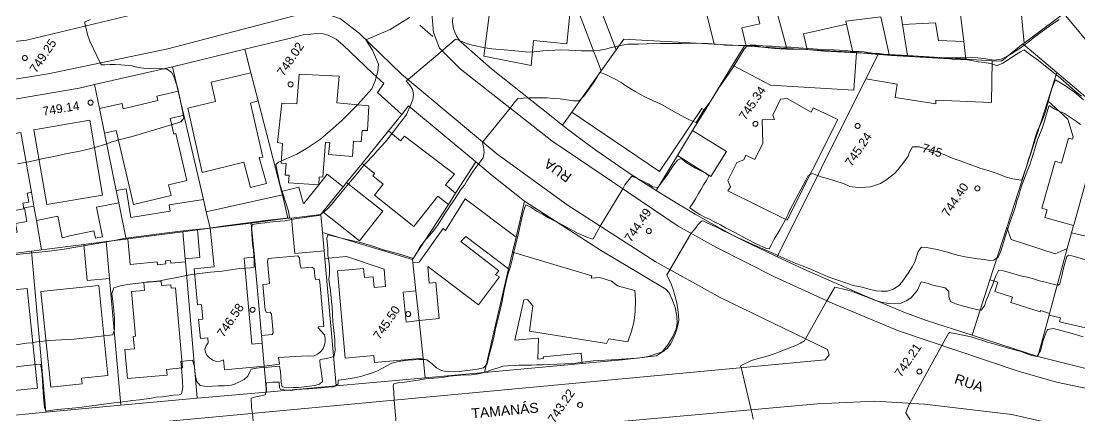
# Model space of a CAD drawing. Header units: metres. Extents: x 325024 to 7190115, y 7391967 to 10157759.
# Drawn here: x 325297.3 to 325509.6, y 7393134.6 to 7393213.7 of the extents above; entities that cross this region are included whole.
import ezdxf
from ezdxf.enums import TextEntityAlignment as Align

# ---------------------------------------------------------------- set-up
doc = ezdxf.new("R2010")
doc.units = ezdxf.units.M
doc.layers.get('0').update_dxf_attribs({"lineweight": 18})
for name, color, linetype, lineweight in [('100_SIST_VIARIO_MEIO_FIO', 1, 'Continuous', 18), ('108_SEP_FIS_CANT_CENT_ILHA', 7, 'Continuous', 18), ('160_P_SIMP_ASF_TOP', 7, 'Continuous', 18), ('206_MURO_E_MURO_ARRIMO', 7, 'Continuous', 18), ('214_PROJ_BEIRAL_EDIF', 10, 'Continuous', 18), ('600_CURVA_MESTRA', 14, 'Continuous', 18), ('602_CURVA_MESTRA_TOP', 24, 'Continuous', 18), ('604_CURVA_INTERM', 7, 'Continuous', 18), ('606_PTO_COTADO', 7, 'Continuous', 18), ('608_PTO_COTADO_INTERVIA', 1, 'Continuous', 18), ('624_SEGM_CURVA_MESTRA', 14, 'Continuous', 18)]:
    doc.layers.add(name, color=color, linetype=linetype, lineweight=lineweight)
doc.styles.add('Style-Arial', font='arial.ttf', dxfattribs={"height": 1.75})

# ---------------------------------------------------------------- blocks, each defined once
blk = doc.blocks.new('SP09')
at = {"color": 0, "linetype": 'Continuous'}
blk.add_lwpolyline([(-0.03, -0.51), (-0.14, -0.49), (-0.24, -0.46), (-0.31, -0.42), (-0.35, -0.39), (-0.42, -0.31), (-0.47, -0.24), (-0.51, -0.15), (-0.52, -0.09), (-0.52, 0.03), (-0.51, 0.11), (-0.48, 0.2), (-0.44, 0.27), (-0.4, 0.33), (-0.32, 0.39), (-0.23, 0.44), (-0.15, 0.48), (-0.1, 0.48), (-0.03, 0.48), (0.08, 0.48), (0.19, 0.44), (0.27, 0.4), (0.35, 0.32), (0.41, 0.23), (0.46, 0.11), (0.48, 0.03), (0.48, -0.03), (0.47, -0.08), (0.44, -0.21), (0.38, -0.3), (0.31, -0.38), (0.23, -0.44), (0.1, -0.49), (0.02, -0.51)], close=True, dxfattribs=at)
blk = doc.blocks.new('SP10')
at = {"color": 0, "linetype": 'Continuous'}
blk.add_lwpolyline([(-0.03, -0.51), (-0.14, -0.49), (-0.24, -0.46), (-0.31, -0.42), (-0.35, -0.39), (-0.42, -0.31), (-0.47, -0.24), (-0.51, -0.15), (-0.52, -0.09), (-0.52, 0.03), (-0.51, 0.11), (-0.48, 0.2), (-0.44, 0.27), (-0.4, 0.33), (-0.32, 0.39), (-0.23, 0.44), (-0.15, 0.48), (-0.1, 0.48), (-0.03, 0.48), (0.08, 0.48), (0.19, 0.44), (0.27, 0.4), (0.35, 0.32), (0.41, 0.23), (0.46, 0.11), (0.48, 0.03), (0.48, -0.03), (0.47, -0.08), (0.44, -0.21), (0.38, -0.3), (0.31, -0.38), (0.23, -0.44), (0.1, -0.49), (0.02, -0.51)], close=True, dxfattribs=at)

msp = doc.modelspace()

# ---------------------------------------------------------------- linework, layer by layer
at = {"layer": '100_SIST_VIARIO_MEIO_FIO'}
for points in [[(325209.297, 7393200.824), (325216.702, 7393200.774), (325298.443, 7393209.884), (325336.871, 7393219.139), (325338.648, 7393220.053), (325340.855, 7393222.353), (325343.488, 7393226.368), (325344.251, 7393230.048), (325343.265, 7393233.042), (325336.788, 7393243.502), (325328.277, 7393255.254), (325318.682, 7393270.322), (325302.994, 7393298.101), (325300.469, 7393300.322), (325298.07, 7393301.379), (325297.342, 7393301.556), (325271.821, 7393295.316)], [(325467.856, 7393249.99), (325450.614, 7393246.4), (325437.957, 7393243.233), (325406.722, 7393232.915), (325386.337, 7393225.108), (325384.463, 7393224.022), (325380.9, 7393219.899), (325380.22, 7393218.178), (325379.672, 7393215.265), (325379.979, 7393211.422), (325381.204, 7393208.291), (325385.378, 7393204.11), (325403.726, 7393189.696), (325429.074, 7393172.585), (325436.74, 7393168.324), (325448.345, 7393162.46), (325459.931, 7393157.179), (325473.224, 7393151.606), (325497.224, 7393143.53), (325504.927, 7393141.361), (325520.03, 7393138.206), (325537.669, 7393135.195), (325572.626, 7393131.787)], [(325203.981, 7393192.791), (325219.061, 7393193.226), (325239.529, 7393194.617), (325272.258, 7393198.267), (325302.769, 7393203.146), (325326.737, 7393208.129), (325353.588, 7393215.149), (325358.704, 7393215.09), (325361.333, 7393214.193), (325365.156, 7393211.198), (325373.617, 7393203.061), (325392.737, 7393187.111), (325406.802, 7393176.876), (325424.447, 7393165.503), (325437.468, 7393158.298), (325459.032, 7393147.869), (325459.338, 7393146.828), (325458.563, 7393145.826), (325404.242, 7393140.748), (325268.369, 7393128.025)], [(325522.185, 7393128.933), (325495.956, 7393134.884), (325478.47, 7393136.905), (325468.501, 7393137.557), (325457.005, 7393136.988), (325325.326, 7393125.189)]]:
    msp.add_lwpolyline(points, dxfattribs=at)
at = {"layer": '108_SEP_FIS_CANT_CENT_ILHA'}
msp.add_lwpolyline([(325377.259, 7393212.894), (325379.876, 7393210.617)], dxfattribs=at)
at = {"layer": '206_MURO_E_MURO_ARRIMO'}
for p, q in [((325383.857, 7393214.405), (325383.846, 7393213.666)), ((325383.846, 7393213.666), (325383.91, 7393212.932)), ((325383.91, 7393212.932), (325384.049, 7393212.211)), ((325384.049, 7393212.211), (325384.26, 7393211.51)), ((325342.182, 7393208.057), (325350.522, 7393210.073)), ((325350.522, 7393210.073), (325353.866, 7393210.934)), ((325353.866, 7393210.934), (325355.439, 7393211.093)), ((325355.439, 7393211.093), (325356.593, 7393211.243)), ((325356.593, 7393211.243), (325357.887, 7393211.165)), ((325357.887, 7393211.165), (325358.864, 7393210.902)), ((325358.864, 7393210.902), (325360.486, 7393210.057)), ((325360.486, 7393210.057), (325361.821, 7393208.959)), ((325384.26, 7393211.51), (325384.609, 7393210.777)), ((325384.609, 7393210.777), (325384.997, 7393210.056)), ((325384.997, 7393210.056), (325385.492, 7393209.521)), ((325327.664, 7393204.547), (325342.182, 7393208.057)), ((325361.821, 7393208.959), (325367.828, 7393203.235)), ((325385.492, 7393209.521), (325391.608, 7393204.131)), ((325312.069, 7393200.987), (325327.664, 7393204.547)), ((325391.608, 7393204.131), (325405.875, 7393192.845)), ((325367.828, 7393203.235), (325370.058, 7393201.184)), ((325296.104, 7393198.073), (325308.942, 7393200.273)), ((325308.942, 7393200.273), (325312.069, 7393200.987)), ((325370.058, 7393201.184), (325368.793, 7393199.4)), ((325368.793, 7393199.4), (325373.642, 7393194.967)), ((325373.642, 7393194.967), (325375.024, 7393196.713)), ((325375.024, 7393196.713), (325388.509, 7393185.493)), ((325405.875, 7393192.845), (325406.593, 7393192.277)), ((325406.593, 7393192.277), (325409.553, 7393190.051)), ((325409.553, 7393190.051), (325412.549, 7393187.871)), ((325412.549, 7393187.871), (325415.579, 7393185.737)), ((325388.509, 7393185.493), (325391.785, 7393182.768)), ((325415.579, 7393185.737), (325418.642, 7393183.65)), ((325391.785, 7393182.768), (325398.256, 7393177.651)), ((325418.642, 7393183.65), (325421.737, 7393181.611)), ((325421.737, 7393181.611), (325424.618, 7393179.778)), ((325424.618, 7393179.778), (325428.65, 7393177.3)), ((325398.256, 7393177.651), (325413.515, 7393167.767)), ((325428.65, 7393177.3), (325432.475, 7393175.036)), ((325432.475, 7393175.036), (325436.337, 7393172.832)), ((325436.337, 7393172.832), (325440.233, 7393170.688)), ((325440.233, 7393170.688), (325442.196, 7393169.641)), ((325442.196, 7393169.641), (325448.228, 7393166.794)), ((325413.515, 7393167.767), (325426.613, 7393160.005)), ((325448.228, 7393166.794), (325448.892, 7393166.489)), ((325448.892, 7393166.489), (325454.288, 7393164.013)), ((325454.288, 7393164.013), (325460.367, 7393161.304)), ((325460.367, 7393161.304), (325466.457, 7393158.67)), ((325426.613, 7393160.005), (325427.261, 7393159.244)), ((325427.261, 7393159.244), (325427.89, 7393157.887)), ((325427.89, 7393157.887), (325428.437, 7393156.332)), ((325466.457, 7393158.67), (325472.549, 7393156.114)), ((325428.437, 7393156.332), (325428.818, 7393154.571)), ((325472.549, 7393156.114), (325474.303, 7393155.392)), ((325474.303, 7393155.392), (325478.826, 7393153.71)), ((325428.856, 7393153.158), (325428.692, 7393152.026)), ((325428.818, 7393154.571), (325428.856, 7393153.158)), ((325478.826, 7393153.71), (325487.987, 7393150.753)), ((325428.692, 7393152.026), (325427.951, 7393150.37)), ((325487.987, 7393150.753), (325501.156, 7393146.503)), ((325427.007, 7393148.834), (325425.688, 7393147.291)), ((325427.951, 7393150.37), (325427.007, 7393148.834)), ((325424.74, 7393146.629), (325417.852, 7393145.809)), ((325425.688, 7393147.291), (325424.74, 7393146.629)), ((325501.156, 7393146.503), (325514.812, 7393143.049)), ((325417.852, 7393145.809), (325409.821, 7393145.083)), ((325378.334, 7393142.238), (325360.514, 7393140.628)), ((325390.233, 7393143.313), (325378.334, 7393142.238)), ((325360.514, 7393140.628), (325346.523, 7393139.364)), ((325332.605, 7393138.124), (325317.313, 7393136.761)), ((325346.523, 7393139.364), (325332.605, 7393138.124)), ((325317.313, 7393136.761), (325302.291, 7393135.337)), ((325302.291, 7393135.337), (325287.443, 7393133.929))]:
    msp.add_line(p, q, dxfattribs=at)
for points in [[(325468.671, 7393246.254), (325474.038, 7393213.007)], [(325436.28, 7393209.07), (325432.813, 7393223.118)], [(325342.182, 7393208.057), (325343.411, 7393203.307)], [(325327.664, 7393204.547), (325328.803, 7393199.68)], [(325466.682, 7393202.11), (325448.892, 7393166.489)], [(325312.069, 7393200.987), (325313.053, 7393196.159)], [(325344.854, 7393197.728), (325349.563, 7393179.527)], [(325503.15, 7393197.701), (325494.949, 7393172.31)], [(325407.753, 7393195.488), (325405.875, 7393192.845)], [(325431.968, 7393191.779), (325434.462, 7393195.851)], [(325329.938, 7393194.831), (325333.885, 7393177.967)], [(325370.99, 7393191.7), (325373.642, 7393194.967)], [(325314.051, 7393191.257), (325316.388, 7393179.784)], [(325424.618, 7393179.778), (325428.91, 7393186.786)], [(325362.592, 7393181.353), (325365.693, 7393185.174)], [(325384.437, 7393179.211), (325388.509, 7393185.493)], [(325299.389, 7393179.405), (325299.88, 7393176.615)], [(325375.823, 7393165.921), (325382.987, 7393176.973)], [(325396.558, 7393170.385), (325398.256, 7393177.651)], [(325507.922, 7393171.243), (325508.324, 7393172.713)], [(325299.401, 7393167.589), (325302.291, 7393135.337)], [(325332.605, 7393138.124), (325330.279, 7393165.445)], [(325344.097, 7393166.38), (325345.504, 7393150.707)], [(325360.514, 7393140.628), (325358.212, 7393166.143)], [(325317.313, 7393136.761), (325315.035, 7393162.126)], [(325491.572, 7393161.852), (325487.987, 7393150.753)], [(325501.156, 7393146.503), (325503.409, 7393154.744)], [(325346.057, 7393144.554), (325346.523, 7393139.364)], [(325377.917, 7393146.17), (325378.334, 7393142.238)]]:
    msp.add_lwpolyline(points, dxfattribs=at)
at = {"layer": '214_PROJ_BEIRAL_EDIF'}
for points in [[(325413.641, 7393203.77), (325408.209, 7393217.939), (325408.858, 7393218.188), (325405.111, 7393227.961), (325408.473, 7393229.208), (325416.62, 7393207.96)], [(325393.224, 7393220.092), (325403.169, 7393218.964), (325403.194, 7393220.257), (325407.82, 7393219.771), (325406.772, 7393209.18), (325400.056, 7393209.84), (325399.567, 7393204.831), (325390.107, 7393206.661), (325391.361, 7393216.354), (325392.734, 7393215.969)], [(325492.026, 7393205.769), (325486.749, 7393206.088), (325486.326, 7393209.599), (325485.417, 7393217.139), (325489.472, 7393217.627), (325489.513, 7393217.28), (325494.289, 7393217.855), (325494.252, 7393218.163), (325497.553, 7393218.561), (325498.41, 7393209.292), (325498.183, 7393209.122), (325493.883, 7393205.657)], [(325448.519, 7393216.86), (325450.835, 7393208.244), (325442.667, 7393208.707), (325441.859, 7393212.354), (325445.408, 7393213.139), (325444.768, 7393216.03)], [(325464.837, 7393207.411), (325464.051, 7393207.458), (325462.81, 7393213.065), (325462.666, 7393213.715), (325469.68, 7393214.551), (325471.348, 7393207.018), (325469.198, 7393207.148)], [(325498.41, 7393209.292), (325506.356, 7393215.263), (325516.543, 7393203.101), (325510.758, 7393198.505), (325504.984, 7393203.38), (325498.183, 7393209.122)], [(325454.894, 7393208.002), (325464.051, 7393207.458), (325462.81, 7393213.065), (325454.196, 7393211.158)], [(325474.038, 7393213.007), (325480.659, 7393213.392), (325481.24, 7393209.795), (325486.326, 7393209.599), (325486.749, 7393206.088), (325475.041, 7393206.795)], [(325439.978, 7393204.858), (325434.462, 7393195.851), (325433.831, 7393196.212), (325425.315, 7393183.545), (325407.753, 7393195.488), (325413.641, 7393203.77), (325416.62, 7393207.96), (325418.14, 7393210.099), (325436.28, 7393209.07), (325442.346, 7393208.725)], [(325442.346, 7393208.725), (325442.667, 7393208.707), (325450.835, 7393208.244), (325454.894, 7393208.002), (325464.051, 7393207.458), (325464.837, 7393207.411), (325464.26, 7393199.894), (325447.582, 7393200.881), (325439.978, 7393204.858)], [(325492.026, 7393205.769), (325491.852, 7393197.39), (325480.738, 7393197.871), (325480.726, 7393197.114), (325472.549, 7393198.407), (325472.965, 7393201.082), (325466.682, 7393202.11), (325469.198, 7393207.148), (325471.348, 7393207.018), (325475.041, 7393206.795), (325486.749, 7393206.088)], [(325344.854, 7393197.728), (325343.411, 7393203.307), (325335.447, 7393201.489), (325336.327, 7393197.625), (325330.736, 7393196.245), (325333.633, 7393183.363), (325341.969, 7393185.424), (325343.324, 7393180.326), (325346.519, 7393181.143), (325345.089, 7393186.379), (325345.781, 7393186.452), (325343.338, 7393197.287)], [(325357.021, 7393180.863), (325350.915, 7393181.28), (325351.098, 7393182.823), (325350.256, 7393182.816), (325350.47, 7393185.192), (325349.46, 7393185.211), (325349.731, 7393189.204), (325348.703, 7393189.376), (325349.625, 7393197.29), (325352.641, 7393197.139), (325353.067, 7393203.055), (325361.085, 7393202.671), (325360.651, 7393197.337), (325367.038, 7393196.724), (325366.789, 7393191.794), (325365.737, 7393191.81), (325365.513, 7393189.528), (325363.996, 7393189.627), (325363.778, 7393186.594), (325358.983, 7393186.95), (325359.226, 7393189.347), (325358.34, 7393189.436), (325357.8, 7393182.465), (325357.093, 7393182.436)], [(325514.634, 7393195.233), (325510.758, 7393198.505), (325504.984, 7393203.38), (325503.15, 7393197.701), (325507.201, 7393194.078), (325508.286, 7393190.493), (325508.151, 7393190.022), (325507.326, 7393190.259), (325505.89, 7393185.257), (325504.661, 7393185.61), (325501.964, 7393176.219), (325503.043, 7393175.909), (325502.597, 7393174.358), (325508.324, 7393172.713), (325508.421, 7393173.069), (325512.488, 7393187.576)], [(325329.938, 7393194.831), (325328.803, 7393199.68), (325324.509, 7393198.675), (325324.722, 7393197.766), (325317.815, 7393196.15), (325317.565, 7393197.215), (325313.053, 7393196.159), (325314.051, 7393191.257), (325316.374, 7393191.8), (325319.844, 7393176.973), (325327.414, 7393178.745), (325326.905, 7393180.92), (325330.546, 7393181.772), (325328.348, 7393191.161), (325327.947, 7393191.067), (325327.215, 7393194.193)], [(325445.877, 7393193.934), (325446.058, 7393189.252), (325444.432, 7393185.967), (325442.612, 7393186.862), (325442.208, 7393185.897), (325440.803, 7393185.358), (325439.052, 7393181.782), (325439.543, 7393180.5), (325438.988, 7393179.671), (325450.895, 7393173.821), (325461.053, 7393193.978), (325456.123, 7393196.353), (325455.707, 7393195.443), (325450.939, 7393198.176), (325449.603, 7393198.087), (325448.01, 7393194.873), (325448.361, 7393193.957)], [(325512.488, 7393187.576), (325514.634, 7393195.233), (325523.001, 7393188.068), (325525.266, 7393186.14), (325520.54, 7393164.816), (325518.542, 7393165.275), (325515.31, 7393151.193), (325505.527, 7393153.438), (325505.705, 7393154.216), (325503.409, 7393154.744), (325503.517, 7393155.137), (325507.072, 7393168.137), (325507.922, 7393171.243), (325518.896, 7393168.724), (325521.027, 7393178.01), (325519.757, 7393178.302), (325519.627, 7393177.737), (325513.607, 7393179.119), (325514.215, 7393181.769), (325517.469, 7393181.022), (325518.523, 7393185.613)], [(325299.911, 7393191.909), (325311.1, 7393193.827), (325313.669, 7393178.84), (325302.479, 7393176.922)], [(325299.389, 7393179.405), (325297.282, 7393191.379), (325283.988, 7393189.039), (325286.62, 7393174.079), (325297.883, 7393176.061), (325297.683, 7393177.195), (325298.848, 7393177.4), (325298.522, 7393179.252)], [(325384.437, 7393179.211), (325382.987, 7393176.973), (325380.89, 7393178.633), (325376.075, 7393172.548), (325368.18, 7393178.795), (325369.94, 7393181.02), (325367.818, 7393182.699), (325368.204, 7393183.187), (325365.693, 7393185.174), (325370.99, 7393191.7), (325373.412, 7393189.685), (325374.225, 7393190.662), (325384.225, 7393183.017), (325382.441, 7393180.872)], [(325431.968, 7393191.779), (325428.91, 7393186.786), (325435.64, 7393182.544), (325438.741, 7393187.583)], [(325357.021, 7393180.863), (325354.023, 7393177.162), (325353.88, 7393177.278), (325353.025, 7393180.394), (325349.563, 7393179.527), (325349.732, 7393178.873), (325350.82, 7393174.239), (325351.564, 7393174.243), (325357.415, 7393174.975), (325357.845, 7393175.505), (325361.877, 7393180.472), (325358.695, 7393183.05)], [(325357.845, 7393175.505), (325361.877, 7393180.472), (325362.592, 7393181.353), (325369.868, 7393175.596), (325365.195, 7393169.689)], [(325318.375, 7393170.031), (325316.893, 7393177.304), (325316.388, 7393179.784), (325318.413, 7393180.112), (325319.351, 7393174.318), (325327.245, 7393175.596), (325327.041, 7393176.858), (325333.885, 7393177.967), (325334.463, 7393175.495), (325335.234, 7393172.201), (325332.673, 7393171.871), (325329.764, 7393171.497), (325318.722, 7393170.076)], [(325334.463, 7393175.495), (325349.732, 7393178.873), (325350.82, 7393174.239), (325343.481, 7393173.232), (325335.234, 7393172.201)], [(325375.89, 7393165.297), (325376.491, 7393159.624), (325377.118, 7393153.71), (325381.146, 7393154.071), (325380.498, 7393161.289), (325379.149, 7393161.168), (325378.848, 7393164.514), (325389.052, 7393156.809), (325393.27, 7393162.468), (325392.442, 7393162.852), (325393.076, 7393163.674), (325385.487, 7393169.543), (325386.471, 7393170.534), (325395.074, 7393164.033), (325395.864, 7393167.414), (325396.558, 7393170.385), (325386.352, 7393178.109), (325382.392, 7393171.735), (325381.919, 7393172.138), (325377.165, 7393165.412)], [(325293.115, 7393166.78), (325289.185, 7393166.275), (325293.257, 7393172.156), (325294.661, 7393171.105), (325296.531, 7393171.434), (325296.227, 7393173.162), (325298.469, 7393173.557), (325297.989, 7393176.283), (325299.88, 7393176.615), (325300.388, 7393173.729), (325301.422, 7393167.85), (325299.401, 7393167.589)], [(325301.422, 7393167.85), (325300.388, 7393173.729), (325304.691, 7393174.606), (325305.579, 7393170.242), (325307.115, 7393170.697), (325311.934, 7393171.679), (325312.234, 7393170.208), (325313.676, 7393170.502), (325312.473, 7393176.404), (325316.893, 7393177.304), (325318.375, 7393170.031), (325314.372, 7393169.516), (325309.931, 7393168.945)], [(325358.072, 7393167.687), (325352.2, 7393167.16), (325351.564, 7393174.243), (325357.415, 7393174.975), (325357.741, 7393171.357)], [(325329.764, 7393171.497), (325332.673, 7393171.871), (325333.17, 7393166.339), (325330.225, 7393166.075)], [(325344.097, 7393166.38), (325342.041, 7393166.195), (325343.589, 7393148.954), (325345.645, 7393149.139), (325346.057, 7393144.554), (325338.076, 7393143.837), (325337.898, 7393145.824), (325337.223, 7393145.518), (325336.479, 7393145.496), (325335.789, 7393145.761), (325335.077, 7393146.192), (325334.589, 7393146.731), (325334.287, 7393147.385), (325334.199, 7393147.984), (325334.462, 7393148.658), (325334.825, 7393149.232), (325334.738, 7393150.202), (325333.275, 7393150.071), (325332.929, 7393153.923), (325333.772, 7393153.999), (325333.509, 7393156.93), (325332.685, 7393156.856), (325332.037, 7393164.067), (325336.048, 7393164.427), (325335.234, 7393172.201), (325343.481, 7393173.232)], [(325507.072, 7393168.137), (325503.517, 7393155.137), (325501.728, 7393155.715), (325501.64, 7393155.443), (325495.784, 7393157.334), (325496.124, 7393158.388), (325492.538, 7393159.547), (325493.121, 7393161.352), (325491.572, 7393161.852), (325494.949, 7393172.31), (325495.844, 7393169.917), (325504.62, 7393167.083)], [(325330.225, 7393166.075), (325330.279, 7393165.445), (325327.349, 7393165.182), (325327.3, 7393165.728), (325326.3, 7393165.638), (325326.354, 7393165.031), (325324.687, 7393164.881), (325324.637, 7393165.442), (325319.182, 7393164.952), (325318.722, 7393170.076), (325329.764, 7393171.497)], [(325358.072, 7393167.687), (325358.212, 7393166.143), (325362.57, 7393166.534), (325370.097, 7393164.015), (325370.411, 7393160.522), (325368.086, 7393160.314), (325367.894, 7393162.455), (325366.16, 7393162.299), (325365.997, 7393164.107), (325360.762, 7393163.637), (325362.333, 7393146.143), (325368.059, 7393146.658), (325368.181, 7393145.296), (325377.917, 7393146.17), (325377.118, 7393153.71), (325374.5, 7393153.393), (325373.96, 7393159.397), (325376.491, 7393159.624), (325375.89, 7393165.297), (325375.823, 7393165.921), (325357.741, 7393171.357)], [(325315.035, 7393162.126), (325314.372, 7393169.516), (325309.931, 7393168.945), (325310.585, 7393161.723)], [(325395.864, 7393167.414), (325395.074, 7393164.033), (325390.233, 7393143.313), (325409.821, 7393145.083), (325409.637, 7393147.125), (325402.021, 7393146.437), (325402.055, 7393146.057), (325400.94, 7393145.956), (325401.091, 7393150.166), (325396.284, 7393149.732), (325398.09, 7393157.868), (325398.876, 7393157.939), (325399.956, 7393156.674), (325399.262, 7393151.592), (325414.7, 7393149.12), (325415.133, 7393150.057), (325418.964, 7393149.409), (325419.7, 7393151.539), (325420.195, 7393153.298), (325420.416, 7393155.347), (325420.531, 7393157.896), (325420.369, 7393159.686), (325416.909, 7393160.652), (325415.701, 7393161.557), (325413.378, 7393162.314), (325411.623, 7393162.155), (325411.736, 7393162.657)], [(325293.115, 7393166.78), (325289.185, 7393166.275), (325284.803, 7393165.711), (325285.328, 7393159.382), (325288.287, 7393159.683), (325289.704, 7393145.738), (325286.489, 7393145.412), (325286.95, 7393139.864), (325290.373, 7393140.212), (325290.485, 7393139.106), (325300.605, 7393140.135), (325298.575, 7393160.119), (325293.05, 7393159.557), (325292.848, 7393161.543), (325293.639, 7393161.624)], [(325345.504, 7393150.707), (325345.645, 7393149.139), (325346.057, 7393144.554), (325349.13, 7393144.926), (325348.963, 7393146.315), (325354.669, 7393146.627), (325355.389, 7393146.543), (325356.11, 7393146.649), (325356.785, 7393146.937), (325357.367, 7393147.389), (325357.819, 7393147.974), (325358.123, 7393148.649), (325358.292, 7393149.369), (325358.3, 7393150.108), (325358.146, 7393150.831), (325356.903, 7393152.254), (325356.902, 7393152.41), (325358.045, 7393152.514), (325357.249, 7393161.372), (325357.08, 7393161.987), (325356.344, 7393161.921), (325356.226, 7393162.594), (325356.094, 7393164.065), (325355.677, 7393164.381), (325353.462, 7393164.182), (325353.299, 7393164.8), (325353.167, 7393166.266), (325352.801, 7393166.641), (325346.896, 7393166.11), (325346.762, 7393165.539), (325347.16, 7393161.11), (325346.51, 7393160.976), (325345.779, 7393160.911), (325346.233, 7393155.76), (325346.528, 7393155.31), (325347.233, 7393155.373), (325347.551, 7393154.952), (325347.883, 7393151.26), (325347.685, 7393150.903)], [(325319.443, 7393159.502), (325322.1, 7393159.74), (325321.959, 7393161.305), (325325.396, 7393161.614), (325325.48, 7393160.686), (325327.362, 7393160.855), (325327.423, 7393160.179), (325328.271, 7393160.255), (325329.713, 7393144.2), (325326.506, 7393143.912), (325326.609, 7393142.764), (325318.668, 7393142.05), (325318.144, 7393147.876), (325320.034, 7393148.045), (325319.813, 7393150.506), (325320.247, 7393150.545)], [(325301.315, 7393159.511), (325303.261, 7393140.356), (325309.562, 7393140.996), (325309.445, 7393142.155), (325314.737, 7393142.693), (325312.908, 7393160.689)]]:
    msp.add_lwpolyline(points, close=True, dxfattribs=at)
at = {"layer": '600_CURVA_MESTRA', "elevation": 745}
for points in [[(325510.299, 7393197.902), (325508.498, 7393199.452), (325507.676, 7393200.098), (325506.708, 7393200.712), (325505.681, 7393201.32), (325504.699, 7393201.928), (325504.432, 7393201.356), (325504.059, 7393200.313), (325503.673, 7393199.076), (325503.374, 7393198.048), (325502.744, 7393195.776), (325502.428, 7393194.78), (325502.065, 7393193.797), (325501.563, 7393192.704), (325501.06, 7393191.554), (325500.724, 7393190.609), (325500.019, 7393188.233), (325499.691, 7393187.138), (325499.277, 7393185.952), (325498.888, 7393184.576), (325498.396, 7393182.997), (325497.946, 7393181.862), (325497.886, 7393181.836), (325496.862, 7393181.93), (325495.814, 7393182.172), (325494.833, 7393182.449), (325493.582, 7393182.948), (325492.625, 7393183.291), (325491.025, 7393183.833), (325489.762, 7393184.184), (325487.042, 7393185.179), (325485.632, 7393185.724), (325484.608, 7393186.021), (325483.534, 7393186.432), (325482.405, 7393186.952)], [(325477.548, 7393188.46), (325477.449, 7393188.487), (325476.059, 7393188.517), (325475.397, 7393187.284), (325475.153, 7393186.621), (325474.505, 7393185.673), (325473.809, 7393184.815), (325473.158, 7393183.943), (325472.459, 7393183.143), (325470.674, 7393181.807), (325469.603, 7393181.139), (325468.639, 7393180.792), (325467.592, 7393180.5), (325465.839, 7393180.339), (325464.647, 7393180.408), (325463.486, 7393180.542), (325462.185, 7393181.157), (325461.077, 7393181.512), (325460.043, 7393181.808), (325458.97, 7393182.178), (325457.957, 7393182.452), (325456.972, 7393182.792), (325455.986, 7393183.195), (325455.096, 7393182.761), (325454.635, 7393181.798), (325453.638, 7393179.957), (325452.569, 7393177.938), (325451.472, 7393175.816), (325451.053, 7393174.887), (325450.49, 7393173.786), (325449.415, 7393171.893), (325448.867, 7393170.881), (325448.337, 7393169.982), (325447.804, 7393168.961), (325447.295, 7393168.055), (325446.759, 7393168.158), (325444.722, 7393169.081), (325442.517, 7393170.225), (325440.535, 7393171.289), (325439.591, 7393171.772), (325438.551, 7393172.278), (325437.53, 7393172.851), (325436.385, 7393173.413), (325435.36, 7393173.981), (325434.405, 7393174.417), (325433.381, 7393174.978), (325432.323, 7393175.605), (325431.427, 7393176.264), (325431.433, 7393176.342), (325431.991, 7393177.247), (325432.566, 7393178.108), (325433.123, 7393179.138), (325433.67, 7393179.991), (325434.162, 7393180.885), (325434.751, 7393181.774), (325435.193, 7393182.723), (325434.528, 7393183.268), (325433.591, 7393183.67), (325432.516, 7393184.242), (325431.523, 7393184.829), (325430.66, 7393185.39), (325429.646, 7393186.141), (325428.948, 7393185.828), (325428.198, 7393184.916), (325427.633, 7393184.077), (325426.941, 7393182.992), (325425.593, 7393181.131), (325425.016, 7393180.388), (325423.97, 7393180.508), (325423.051, 7393181.061), (325421.057, 7393182.118), (325419.791, 7393182.617), (325419.741, 7393182.611), (325418.369, 7393180.885), (325417.94, 7393180.1), (325413.456, 7393172.587), (325412.677, 7393171.289), (325411.996, 7393170.081), (325411.866, 7393170.027), (325410.776, 7393170.412), (325409.664, 7393170.883), (325408.746, 7393171.302), (325407.803, 7393171.788), (325405.955, 7393172.79), (325405.067, 7393173.29), (325403.054, 7393174.289), (325401.894, 7393175.03), (325400.708, 7393175.595), (325399.548, 7393176.447), (325398.514, 7393176.854), (325398.385, 7393176.58), (325398.031, 7393175.564), (325397.771, 7393174.569), (325397.496, 7393173.367), (325397.059, 7393171.202), (325396.811, 7393170.073), (325396.146, 7393167.473), (325395.918, 7393166.452), (325395.642, 7393165.317), (325395.368, 7393164.335), (325395.03, 7393163.328), (325394.722, 7393162.135), (325394.477, 7393160.888), (325394.207, 7393159.692), (325393.779, 7393157.585), (325393.264, 7393155.245), (325392.38, 7393151.773), (325392.148, 7393150.632), (325391.627, 7393148.391), (325391.306, 7393147.289), (325391.017, 7393146.19), (325390.771, 7393145.028), (325390.065, 7393144.184), (325388.417, 7393143.868), (325387.393, 7393143.722), (325385.175, 7393143.471), (325382.8, 7393143.398), (325381.605, 7393143.654), (325380.597, 7393144.182), (325379.729, 7393145.024), (325378.706, 7393145.789), (325378.303, 7393145.917), (325377.151, 7393145.903), (325376.021, 7393145.824), (325374.95, 7393145.721), (325373.875, 7393145.597), (325372.715, 7393145.424), (325371.657, 7393145.12), (325370.65, 7393144.647), (325369.659, 7393144.055), (325368.628, 7393143.578), (325367.525, 7393143.159), (325365.66, 7393142.539), (325364.49, 7393142.269), (325363.32, 7393142.058), (325362.133, 7393141.893), (325360.906, 7393141.773), (325360.888, 7393140.995), (325360.055, 7393140.418), (325358.909, 7393140.353), (325356.695, 7393140.148), (325355.032, 7393140.017), (325353.618, 7393139.948), (325352.587, 7393139.851), (325351.421, 7393139.699), (325349.32, 7393139.863), (325349.168, 7393140.247), (325349.073, 7393141.313), (325347.789, 7393141.332), (325346.513, 7393141.235), (325346.463, 7393140.907), (325346.504, 7393139.82), (325346.28, 7393138.802), (325345.396, 7393138.597), (325344.391, 7393138.427), (325343.449, 7393138.156), (325343.54, 7393136.236), (325343.724, 7393135.081), (325344.473, 7393126.905)]]:
    msp.add_lwpolyline(points, dxfattribs=at)
at = {"layer": '604_CURVA_INTERM', "flags": 128}
for points, elevation in [([(325375.173, 7393214.443), (325371.331, 7393212.037), (325366.433, 7393209.948), (325367.769, 7393207.879), (325368.963, 7393205.097), (325368.863, 7393203.676), (325368.316, 7393201.758), (325367.637, 7393200.149), (325364.824, 7393196.987), (325361.562, 7393193.717), (325359.359, 7393191.754), (325357.334, 7393190.051), (325354.572, 7393188.152), (325352.621, 7393187.063), (325348.905, 7393185.415), (325348.387, 7393184.947), (325349.211, 7393181.025), (325350.966, 7393175.615), (325351.122, 7393174.303), (325346.314, 7393173.742), (325338.207, 7393172.69), (325334.585, 7393172.12), (325330.929, 7393171.773), (325325.982, 7393171.238), (325317.917, 7393170.112), (325315.658, 7393169.635), (325305.996, 7393168.018), (325303.461, 7393167.654), (325292.499, 7393166.513)], 748), ([(325505.455, 7393214.045), (325503.6, 7393212.779), (325500.381, 7393210.396), (325499.514, 7393209.71), (325497.597, 7393208.29), (325496.746, 7393207.719), (325495.851, 7393207.151), (325494.973, 7393206.635), (325493.824, 7393206.046), (325492.442, 7393205.862), (325491.494, 7393206.005), (325490.339, 7393206.233), (325489.157, 7393206.347), (325488.038, 7393206.406), (325486.952, 7393206.319), (325485.941, 7393206.321), (325484.473, 7393206.353), (325483.27, 7393206.363), (325479.905, 7393206.503), (325478.514, 7393206.565), (325476.928, 7393206.674), (325473.956, 7393206.797), (325472.705, 7393206.899), (325471.68, 7393206.946), (325470.483, 7393207.027), (325469.402, 7393207.193), (325468.029, 7393207.31), (325466.357, 7393207.528), (325465.305, 7393207.598), (325464.027, 7393207.639), (325462.735, 7393207.811), (325461.422, 7393207.911), (325460.247, 7393207.929), (325457.837, 7393208.048), (325456.117, 7393208.166), (325454.124, 7393208.271), (325451.574, 7393208.45), (325450.175, 7393208.497), (325447.884, 7393208.652), (325446.711, 7393208.683), (325444.6, 7393208.898), (325443.49, 7393208.892), (325439.701, 7393208.809), (325438.573, 7393208.888), (325437.456, 7393209.023), (325434.982, 7393209.204), (325432.509, 7393209.312), (325429.876, 7393209.25), (325428.624, 7393209.21), (325425.509, 7393209.25), (325422.776, 7393209.183), (325421.02, 7393209.066), (325419.962, 7393209.081), (325418.912, 7393209.054), (325417.853, 7393208.899), (325415.688, 7393208.435), (325414.498, 7393208.108), (325413.419, 7393207.898), (325412.032, 7393207.736), (325411.01, 7393207.716), (325409.698, 7393207.734), (325407.17, 7393207.873), (325405.506, 7393207.936), (325401.923, 7393207.751), (325399.512, 7393207.502), (325398.357, 7393207.519), (325394.979, 7393207.851), (325391.687, 7393208.176), (325390.355, 7393208.366), (325387.774, 7393208.909), (325386.645, 7393209.198), (325385.55, 7393209.676), (325384.424, 7393210.086), (325383.265, 7393209.098), (325382.496, 7393208.412), (325381.773, 7393207.722), (325374.898, 7393201.992), (325374.51, 7393201.71), (325375.231, 7393200.961), (325375.829, 7393200.06), (325376.005, 7393199.025), (325375.836, 7393197.976), (325375.469, 7393197.022), (325374.589, 7393194.976), (325373.85, 7393194.009), (325373.191, 7393193.188), (325371.87, 7393191.413), (325370.359, 7393189.528), (325369.536, 7393188.566), (325368.721, 7393187.69), (325367.992, 7393186.856), (325366.216, 7393185.02), (325365.543, 7393184.255), (325364.84, 7393183.326), (325364.117, 7393182.429), (325362.604, 7393180.682), (325361.129, 7393178.811), (325360.461, 7393177.995), (325359.603, 7393176.985), (325358.844, 7393176.156), (325358.056, 7393175.388), (325357.046, 7393174.713), (325354.938, 7393174.462), (325353.769, 7393174.291), (325352.63, 7393174.156), (325350.3, 7393173.702), (325349.283, 7393173.643), (325347.198, 7393173.381), (325346.173, 7393173.249), (325344.95, 7393173.121), (325343.742, 7393172.944), (325343.529, 7393172.147), (325343.617, 7393171.074), (325343.747, 7393168.958), (325343.893, 7393167.81), (325344.01, 7393166.651), (325344.052, 7393165.568), (325344.049, 7393164.393), (325343.344, 7393164.257), (325342.323, 7393164.22), (325341.121, 7393164.098), (325337.62, 7393163.618), (325335.291, 7393163.359), (325334.205, 7393163.272), (325333.033, 7393163.148), (325331.553, 7393162.936), (325330.52, 7393162.745), (325328.228, 7393162.221), (325326.437, 7393161.891), (325325.148, 7393161.684), (325323.85, 7393161.52), (325322.761, 7393161.455), (325321.371, 7393161.24), (325318.643, 7393160.895), (325317.289, 7393160.648), (325315.923, 7393160.226), (325315.535, 7393159.145), (325315.651, 7393158.021), (325315.802, 7393157.01), (325315.944, 7393155.723), (325316.054, 7393154.089), (325316.035, 7393151.915), (325315.739, 7393150.809), (325313.391, 7393150.534), (325312.237, 7393150.442), (325311.19, 7393150.306), (325309.035, 7393150.101), (325307.988, 7393149.987), (325306.582, 7393149.883), (325303.11, 7393149.699), (325300.455, 7393149.41), (325299.463, 7393149.258), (325298.427, 7393149.144), (325295.853, 7393148.766)], 747), ([(325296.595, 7393185.099), (325297.725, 7393185.327), (325298.854, 7393185.523), (325301.487, 7393186.131), (325303.88, 7393186.554), (325306.25, 7393187.114), (325308.774, 7393187.593), (325309.977, 7393187.84), (325312.094, 7393188.361), (325314.337, 7393189.044), (325315.382, 7393189.414), (325316.663, 7393189.828), (325319.092, 7393190.443), (325320.348, 7393190.797), (325321.578, 7393191.197), (325324.31, 7393191.951), (325327.127, 7393192.844), (325328.319, 7393193.214), (325329.364, 7393193.508), (325329.923, 7393194.286), (325329.687, 7393195.712), (325329.165, 7393198.318), (325328.714, 7393200.434), (325328.348, 7393201.416), (325328.008, 7393202.499), (325327.506, 7393203.483), (325326.518, 7393204.065), (325325.431, 7393204.23), (325324.171, 7393204.246), (325322.874, 7393204.227), (325321.855, 7393204.266), (325320.805, 7393204.426), (325319.51, 7393204.715), (325317.3, 7393204.954), (325316.194, 7393205.027), (325315.178, 7393204.997), (325314.112, 7393204.93), (325313.434, 7393204.909), (325313.187, 7393205.312), (325311.082, 7393209.673), (325310.652, 7393211.031), (325310.242, 7393212.725), (325310.092, 7393213.25), (325310.103, 7393213.538), (325311.265, 7393213.997)], 749), ([(325509.899, 7393198.686), (325509.045, 7393199.358), (325508.193, 7393200.076), (325507.392, 7393200.815), (325505.231, 7393202.702), (325504.405, 7393203.333), (325501.331, 7393205.808), (325499.232, 7393207.289), (325498.411, 7393207.932), (325497.688, 7393207.576), (325496.831, 7393207.033), (325495.114, 7393205.895), (325494.168, 7393205.251), (325493.004, 7393204.812), (325492.688, 7393204.877), (325491.655, 7393205.204), (325490.428, 7393205.417), (325489.285, 7393205.569), (325487.135, 7393205.926), (325484.543, 7393206.044), (325483.476, 7393206.151), (325471.812, 7393206.807), (325466.234, 7393207.305), (325458.411, 7393207.707), (325456.176, 7393207.865), (325454, 7393208.05), (325452.941, 7393208.071), (325451.909, 7393208.041), (325449.432, 7393208.137), (325448.399, 7393208.198), (325447.087, 7393208.329), (325445.951, 7393208.486), (325444.955, 7393208.654), (325443.809, 7393208.808), (325442.816, 7393208.686), (325442.327, 7393208.091), (325440.632, 7393205.323), (325440.043, 7393204.327), (325438.687, 7393202.37), (325437.909, 7393201.252), (325437.188, 7393200.32), (325436.1, 7393198.482), (325435.459, 7393197.524), (325434.028, 7393195.611), (325433.275, 7393194.298), (325432.698, 7393193.367), (325432.441, 7393193.438), (325431.474, 7393193.854), (325430.55, 7393194.328), (325428.819, 7393195.254), (325425.734, 7393196.98), (325423.824, 7393197.884), (325422.512, 7393198.479), (325421.502, 7393198.993), (325420.472, 7393199.586), (325418.595, 7393200.761), (325417.648, 7393201.374), (325416.695, 7393201.927), (325414.548, 7393203.014), (325413.421, 7393203.437), (325413.294, 7393203.359), (325412.22, 7393201.518), (325410.169, 7393198.693), (325409.298, 7393197.786), (325409.171, 7393197.732), (325408.083, 7393197.713), (325406.721, 7393197.932), (325405.396, 7393198.116), (325404.082, 7393198.222), (325402.769, 7393198.349), (325401.583, 7393198.358), (325400.309, 7393198.329), (325399.226, 7393198.34), (325398.046, 7393198.237), (325396.906, 7393198.166), (325396.1, 7393197.29), (325395.352, 7393196.274), (325389.892, 7393189.484), (325389.814, 7393189.384), (325390.005, 7393188.439), (325390.179, 7393187.372), (325389.945, 7393186.304), (325389.322, 7393185.419), (325387.993, 7393183.652), (325387.336, 7393182.709), (325386.728, 7393181.773), (325386.195, 7393180.822), (325385.495, 7393179.928), (325384.238, 7393177.923), (325383.444, 7393176.828), (325382.816, 7393175.853), (325382.167, 7393174.911), (325380.928, 7393172.937), (325380.231, 7393171.943), (325379.274, 7393170.782), (325378.563, 7393170.031), (325377.886, 7393169.211), (325377.248, 7393168.379), (325376.712, 7393167.389), (325376.07, 7393166.324), (325375.776, 7393166.193), (325373.632, 7393166.835), (325372.508, 7393167.2), (325370.181, 7393167.829), (325367.469, 7393168.704), (325365.358, 7393169.306), (325362.112, 7393170.074), (325359.961, 7393170.621), (325358.801, 7393170.839), (325358.609, 7393170.174), (325358.792, 7393168.032), (325358.816, 7393166.85), (325358.831, 7393166.712), (325359.036, 7393165.689), (325359.156, 7393164.47), (325359.184, 7393163.011), (325359.043, 7393161.97), (325359.141, 7393160.969), (325359.33, 7393159.69), (325359.568, 7393157.523), (325359.677, 7393156.392), (325359.741, 7393154.97), (325359.834, 7393153.508), (325360.127, 7393151.124), (325360.208, 7393149.833), (325360.224, 7393148.815), (325360.276, 7393147.805), (325360.095, 7393146.529), (325359.573, 7393146.327), (325358.528, 7393146.084), (325357.293, 7393145.902), (325357.234, 7393145.724), (325357.314, 7393144.696), (325357.473, 7393143.678), (325357.784, 7393141.447), (325357.151, 7393140.945), (325356.175, 7393140.694), (325355.171, 7393140.562), (325354.106, 7393140.38), (325352.951, 7393140.3), (325351.901, 7393140.269), (325350.863, 7393140.218), (325349.691, 7393140.399), (325349.469, 7393141.344), (325349.412, 7393142.433), (325349.31, 7393143.51), (325349.126, 7393144.532), (325346.846, 7393144.363), (325345.575, 7393144.268), (325344.544, 7393144.149), (325343.477, 7393143.957), (325343.24, 7393143.567), (325342.765, 7393142.555), (325342.02, 7393141.863), (325339.997, 7393140.88), (325339.449, 7393140.742), (325338.11, 7393140.619), (325336.848, 7393140.597), (325335.685, 7393140.526), (325334.592, 7393140.49), (325333.263, 7393140.683), (325332.567, 7393141.471), (325332.305, 7393142.536), (325332.179, 7393143.598), (325332.023, 7393144.664), (325331.703, 7393145.724), (325330.516, 7393145.601), (325329.382, 7393145.46), (325329.551, 7393143.559), (325329.696, 7393141.366), (325329.744, 7393140.256), (325329.507, 7393139.015), (325329.035, 7393138.811), (325327.907, 7393138.705), (325325.682, 7393138.426), (325324.429, 7393138.31), (325323.443, 7393138.12), (325321.066, 7393137.793), (325319.658, 7393137.684), (325318.284, 7393137.491), (325315.981, 7393137.204), (325314.931, 7393137.054), (325313.933, 7393136.947), (325311.429, 7393136.571), (325309.425, 7393136.311), (325308.275, 7393136.212), (325306.849, 7393136.043), (325304.555, 7393135.853), (325302.36, 7393135.548), (325301.993, 7393136.264), (325301.854, 7393138.365), (325301.753, 7393139.396), (325301.643, 7393141.666), (325301.548, 7393142.806), (325301.409, 7393143.943), (325301.211, 7393144.932), (325299.756, 7393144.84), (325297.358, 7393144.534), (325293.435, 7393143.974)], 746), ([(325372.855, 7393129.448), (325372.096, 7393137.738), (325372.036, 7393139.393), (325371.948, 7393140.541), (325372.076, 7393141.009), (325373.173, 7393141.248), (325374.224, 7393141.317), (325376.928, 7393141.755), (325377.991, 7393141.961), (325379.006, 7393142.073), (325380.027, 7393142.136), (325381.038, 7393142.228), (325382.116, 7393142.373), (325383.228, 7393142.556), (325385.514, 7393142.714), (325387.53, 7393142.815), (325388.604, 7393142.923), (325389.674, 7393143.129), (325390.797, 7393143.484), (325391.849, 7393143.904), (325392.963, 7393144.219), (325393.909, 7393144.554), (325394.818, 7393144.619), (325396.188, 7393144.715), (325397.21, 7393144.743), (325399.688, 7393144.753), (325400.727, 7393144.815), (325401.857, 7393144.819), (325403.295, 7393144.911), (325406.369, 7393145.007), (325407.911, 7393145.105), (325412.051, 7393145.605), (325413.124, 7393145.707), (325415.711, 7393145.786), (325419.737, 7393146.09), (325420.83, 7393146.182), (325421.946, 7393146.317), (325423.034, 7393146.519), (325424.077, 7393146.789), (325425.143, 7393147.139), (325426.077, 7393147.502), (325426.892, 7393148.165), (325427.61, 7393149.061), (325428.153, 7393150.191), (325428.522, 7393151.186), (325428.864, 7393152.185), (325429.181, 7393153.693), (325429.134, 7393154.826), (325428.932, 7393156.353), (325428.709, 7393157.486), (325428.401, 7393158.745), (325428.046, 7393159.907), (325427.697, 7393160.873), (325426.762, 7393162.872), (325427.409, 7393163.864), (325431.65, 7393171.183), (325432.418, 7393171.986), (325433.034, 7393172.856), (325433.724, 7393173.625), (325433.977, 7393173.676), (325434.909, 7393173.308), (325436.001, 7393172.751), (325436.934, 7393172.314), (325438.039, 7393171.721), (325439.17, 7393171.191), (325441.235, 7393170.179), (325442.268, 7393169.765), (325443.419, 7393169.207), (325444.512, 7393168.734), (325446.489, 7393167.851), (325448.67, 7393166.916), (325449.045, 7393166.696), (325451.455, 7393165.673), (325452.668, 7393165.145), (325453.76, 7393164.733), (325455.928, 7393163.824), (325456.966, 7393163.358), (325458.207, 7393162.827), (325459.476, 7393162.336), (325460.677, 7393161.892), (325463.001, 7393161.138), (325464.148, 7393160.726), (325465.953, 7393160.357), (325467.101, 7393160.019), (325468.766, 7393159.658), (325469.764, 7393159.582), (325471.001, 7393159.61), (325472.246, 7393159.993), (325473.286, 7393160.712), (325473.996, 7393161.472), (325475.329, 7393163.407), (325476, 7393164.452), (325476.493, 7393165.422), (325476.865, 7393166.514), (325477.155, 7393167.526), (325477.845, 7393168.371), (325478.873, 7393168.327), (325479.901, 7393168.165), (325480.955, 7393167.94), (325482, 7393167.693), (325483.059, 7393167.385), (325484.155, 7393167.043), (325485.342, 7393166.698), (325486.613, 7393166.487), (325489.093, 7393166.038), (325490.397, 7393165.914), (325491.465, 7393165.752), (325492.366, 7393165.77), (325493.223, 7393166.422), (325493.7, 7393167.451), (325494.09, 7393168.638), (325494.474, 7393170.006), (325494.824, 7393171.17), (325495.271, 7393172.493), (325495.61, 7393173.56), (325496.386, 7393175.567), (325496.692, 7393176.578), (325496.99, 7393177.657), (325497.335, 7393178.697), (325497.646, 7393179.725), (325497.955, 7393180.821), (325499.189, 7393183.948), (325499.547, 7393184.903), (325500.544, 7393188.094), (325500.858, 7393189.062), (325501.171, 7393190.137), (325502.011, 7393192.18), (325502.37, 7393193.283), (325503.358, 7393196.643), (325503.409, 7393196.796), (325504.599, 7393196.027), (325505.556, 7393195.601), (325506.486, 7393195.155), (325508.938, 7393193.594), (325509.746, 7393192.957)], 744), ([(325444.093, 7393133.934), (325443.882, 7393134.964), (325443.694, 7393135.796), (325441.692, 7393144.249), (325441.591, 7393144.617), (325443.767, 7393145.704), (325445.111, 7393146.086), (325446.416, 7393146.428), (325447.53, 7393146.739), (325448.512, 7393147.059), (325449.497, 7393147.494), (325452.66, 7393148.684), (325453.606, 7393149.135), (325454.367, 7393149.601), (325454.589, 7393150.018), (325458.845, 7393157.674), (325459.723, 7393159.141), (325460.483, 7393160.385), (325462.787, 7393159.831), (325463.791, 7393159.563), (325466.07, 7393158.737), (325467.131, 7393158.295), (325468.311, 7393157.839), (325469.763, 7393157.389), (325471.186, 7393157.124), (325472.477, 7393157.017), (325473.784, 7393157.198), (325474.791, 7393157.615), (325475.742, 7393158.215), (325476.398, 7393158.978), (325477.057, 7393159.808), (325477.495, 7393160.832), (325477.81, 7393161.436), (325479.013, 7393161.197), (325480.149, 7393160.811), (325482.559, 7393160.272), (325483.329, 7393159.547), (325483.356, 7393158.537), (325483.645, 7393157.485), (325484.633, 7393157.026), (325484.899, 7393156.965), (325486.004, 7393156.642), (325488.308, 7393156.067), (325489.303, 7393155.863), (325489.797, 7393155.793), (325490.483, 7393156.654), (325490.844, 7393157.692), (325491.311, 7393158.807), (325491.713, 7393159.821), (325492.062, 7393160.771), (325492.385, 7393161.755), (325492.808, 7393162.801), (325493.257, 7393163.72), (325493.308, 7393163.778), (325494.31, 7393163.649), (325497.988, 7393162.567), (325499.061, 7393162.375), (325500.09, 7393162.094), (325501.692, 7393161.597), (325502.71, 7393161.368), (325503.685, 7393161.09), (325504.766, 7393160.861), (325505.261, 7393160.787), (325505.552, 7393161.072), (325506.049, 7393162.931), (325506.263, 7393163.931), (325506.505, 7393164.943), (325506.993, 7393166.495), (325507.39, 7393166.803), (325508.536, 7393166.507), (325510.966, 7393165.768)], 743), ([(325510.264, 7393150.454), (325508.023, 7393151.124), (325505.311, 7393151.863), (325504.257, 7393152.092), (325503.149, 7393151.897), (325503.038, 7393151.773), (325502.61, 7393150.812), (325502.251, 7393149.685), (325501.676, 7393147.625), (325500.996, 7393146.505), (325499.966, 7393146.7), (325498.947, 7393147.042), (325497.852, 7393147.475), (325495.772, 7393148.022), (325494.407, 7393148.408), (325492.085, 7393149.117), (325491.057, 7393149.362), (325490.11, 7393149.687), (325489.009, 7393150.014), (325487.796, 7393150.439), (325486.817, 7393150.645), (325484.555, 7393151.075), (325483.455, 7393151.269), (325483.268, 7393151.071), (325482.7, 7393150.169), (325481.95, 7393148.669), (325475.535, 7393137.097), (325475.176, 7393136.462), (325474.674, 7393135.199), (325475.601, 7393133.803)], 742)]:
    msp.add_lwpolyline(points, dxfattribs=dict(at, elevation=elevation))
at = {"layer": '624_SEGM_CURVA_MESTRA', "elevation": 745}
msp.add_lwpolyline([(325482.405, 7393186.952), (325482.338, 7393186.983), (325481.003, 7393187.487), (325479.766, 7393187.862), (325477.548, 7393188.46)], dxfattribs=at)

# ---------------------------------------------------------------- block references
at = {"layer": '606_PTO_COTADO', "rotation": 55.83005668387076}
for p in [(325298.091, 7393206.333, 749.25), (325351.359, 7393201.049, 748.025), (325311.276, 7393197.392, 749.145), (325444.564, 7393193.147, 745.34), (325465.051, 7393192.73, 745.24), (325489.064, 7393180.209, 744.405), (325423.19, 7393171.657, 744.48), (325343.751, 7393155.867, 746.58), (325374.943, 7393155.014, 745.5), (325409.408, 7393136.812, 743.225)]:
    msp.add_blockref('SP09', p, dxfattribs=at)
at = {"layer": '608_PTO_COTADO_INTERVIA', "rotation": 55.83005668387076}
msp.add_blockref('SP10', (325477.446, 7393143.501, 742.211), dxfattribs=at)

# ---------------------------------------------------------------- texts
at = {"layer": '160_P_SIMP_ASF_TOP', "style": 'Style-Arial'}
for s, rotation, p in [('RUA', 144.2185, (325407.315, 7393182.036)), ('RUA', 341.40343, (325484.602, 7393142.125)), ('TAMANÁS', 5.12047, (325387.621, 7393135.06))]:
    msp.add_text(s, height=2, rotation=rotation, dxfattribs=at).set_placement(p, align=Align.MIDDLE_LEFT)
at = {"layer": '602_CURVA_MESTRA_TOP', "style": 'Style-Arial'}
msp.add_text('745', height=1.75, rotation=343.136, dxfattribs=at).set_placement((325479.994, 7393187.793), align=Align.MIDDLE_CENTER)
at = {"layer": '606_PTO_COTADO', "style": 'Style-Arial'}
for s, rotation, p in [('749.25', 55.83006, (325301.716, 7393206.753, 749.25)), ('748.02', 55.83006, (325351.332, 7393206.098, 748.025)), ('745.34', 55.83006, (325443.921, 7393197.296, 745.34)), ('749.14', 9.43222, (325305.324, 7393196.214, 749.145)), ('745.24', 55.83006, (325465.184, 7393188.013, 745.24)), ('744.40', 55.83006, (325484.58, 7393177.917, 744.405)), ('744.49', 55.83006, (325420.989, 7393172.824, 744.48)), ('746.58', 55.83006, (325339.285, 7393153.774, 746.58)), ('745.50', 55.83006, (325370.607, 7393153.293, 745.5)), ('743.22', 55.83006, (325405.617, 7393136.595, 743.225))]:
    msp.add_text(s, height=1.75, rotation=rotation, dxfattribs=at).set_placement(p, align=Align.MIDDLE_CENTER)
at = {"layer": '608_PTO_COTADO_INTERVIA', "style": 'Style-Arial'}
msp.add_text('742.21', height=1.75, rotation=55.83006, dxfattribs=at).set_placement((325475.131, 7393145.766, 742.211), align=Align.MIDDLE_CENTER)

doc.saveas('drawing.dxf')
